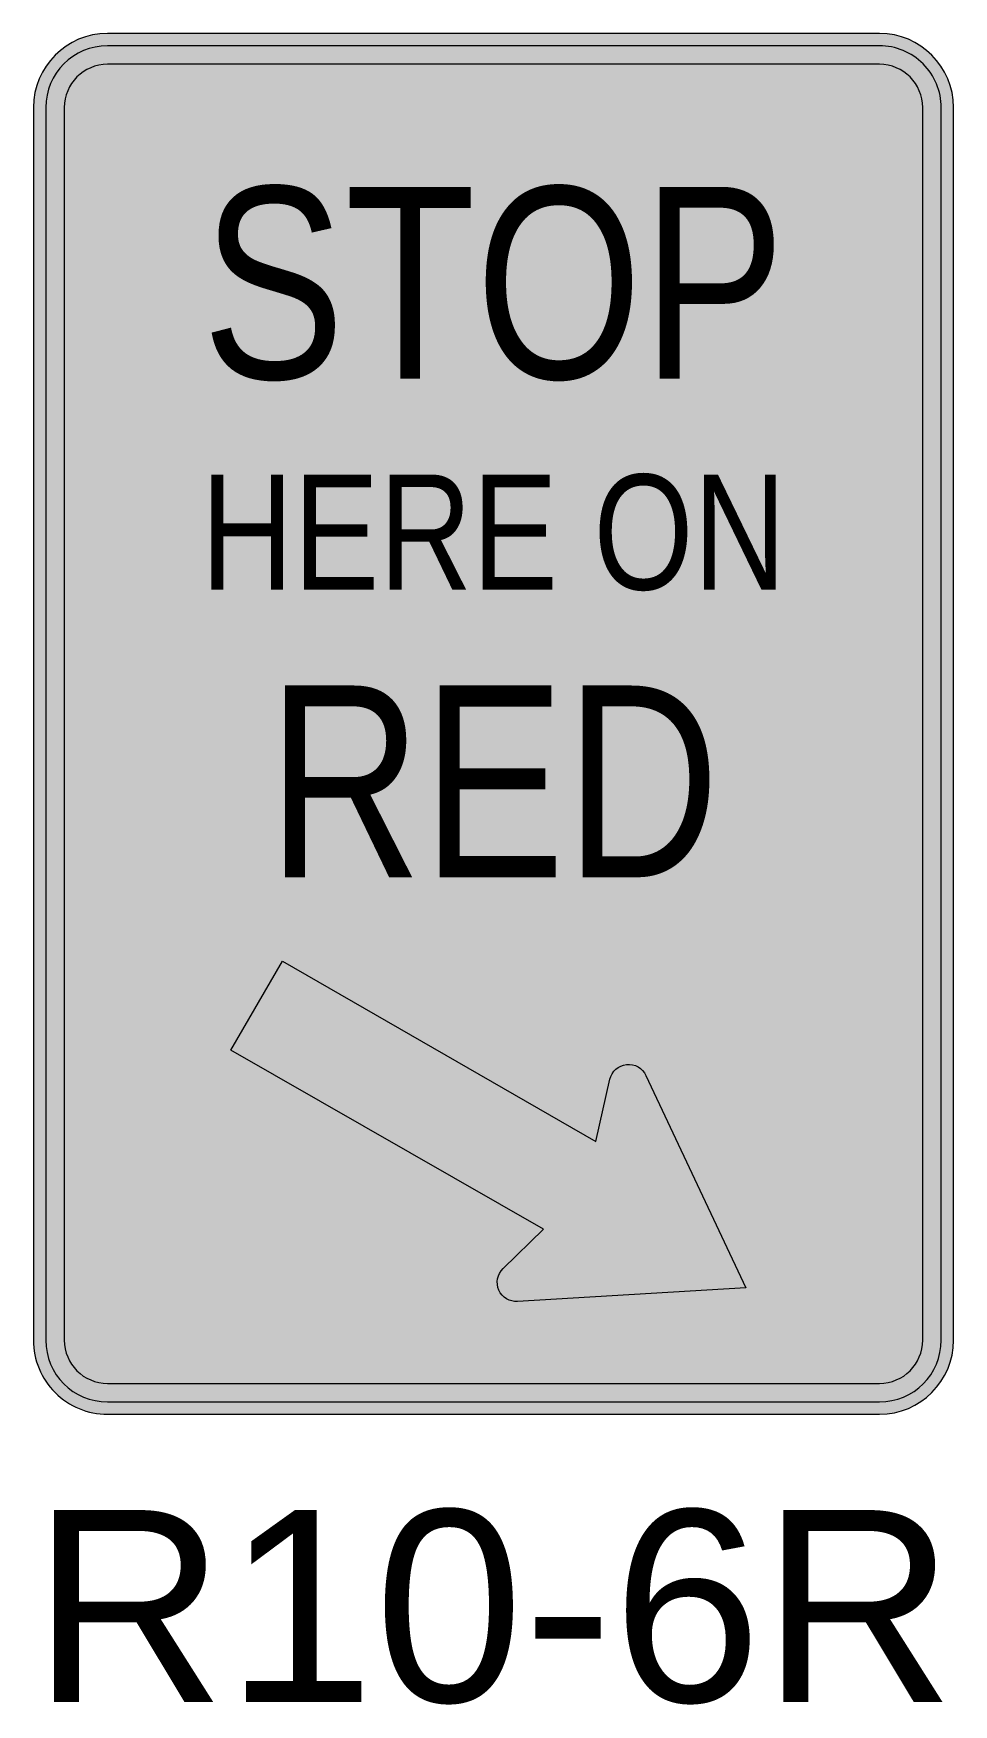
# Model space of a CAD drawing. Extents: x -0.24 to 0.24, y -0.511 to 0.36.
import ezdxf
from ezdxf.enums import TextEntityAlignment as Align

# ---------------------------------------------------------------- set-up
doc = ezdxf.new("R2010")
doc.units = 0
doc.header["$LTSCALE"] = 0.01
doc.header["$MEASUREMENT"] = 0
for name, color, linetype, lineweight in [('C-TRAF-CTRL-MTCD-IDEN', 7, 'Continuous', 20), ('C-TRAF-CTRL-MTCD-PATT-BLCK', 250, 'Continuous', 20), ('C-TRAF-CTRL-MTCD-PATT-WHIT', 255, 'Continuous', 20)]:
    doc.layers.add(name, color=color, linetype=linetype, lineweight=lineweight)
doc.styles.add('COA', font='arial.ttf')

msp = doc.modelspace()

# ---------------------------------------------------------------- hatches: boundary and pattern name
at = {"layer": 'C-TRAF-CTRL-MTCD-PATT-BLCK', "lineweight": 0}
h = msp.add_hatch(color=256, dxfattribs=at)
edge = h.paths.add_edge_path()
edge.add_line((-0.2013706556662658, -0.3535617759289866), (0.2013706556816146, -0.3535617759209199))
edge.add_arc((0.2013706556779783, -0.3213706556545236), 0.03219112026639626, 270.0000000064719, 360.000000006472)
edge.add_line((0.2335617759443746, -0.3213706556508874), (0.2335617759516428, 0.3213706556816247))
edge.add_arc((0.2013706556852641, 0.3213706556779752), 0.03219112026637871, 6.49565424402237e-09, 90.00000000649567)
edge.add_line((0.2013706556816146, 0.3535617759443539), (-0.2013706556662658, 0.3535617759516579))
edge.add_arc((-0.2013706556549529, 0.3213706556929383), 0.03219112025871967, 90.00000002013542, 180.0000000201354)
edge.add_line((-0.2335617759136726, 0.3213706556816254), (-0.2335617759362941, -0.3213706556508866))
edge.add_arc((-0.2013706556622299, -0.3213706556549225), 0.03219112027406412, 179.9999999928167, 269.9999999928167)
edge = h.paths.add_edge_path(flags=16)
edge.add_line((-0.2013706556662658, -0.3439044398455904), (0.2013706556969592, -0.3439044398435711))
edge.add_arc((0.2013706556979582, -0.3213706556498884), 0.02253378419368274, 269.9999999974598, 359.9999999974598)
edge.add_line((0.2239044398916409, -0.3213706556508874), (0.2239044398896428, 0.3213706556969385))
edge.add_arc((0.2013706556959491, 0.3213706556979485), 0.02253378419369367, 359.9999999974317, 449.9999999974318)
edge.add_line((0.2013706556969592, 0.3439044398916422), (-0.2013706556662658, 0.3439044398896183))
edge.add_arc((-0.2013706556519161, 0.3213706557112888), 0.02253378417832952, 90.00000003648626, 180.0000000364863)
edge.add_line((-0.2239044398302457, 0.3213706556969391), (-0.2239044398589452, -0.3213706556508866))
edge.add_arc((-0.2013706556652536, -0.3213706556518988), 0.02253378419369156, 179.9999999974263, 269.9999999974264)
h = msp.add_hatch(color=256, dxfattribs=at)
edge = h.paths.add_edge_path()
edge.add_line((0.02601064062203484, -0.2635619402181661), (-0.1369627493412491, -0.1702392869832678))
edge.add_line((-0.1369627493412491, -0.1702392869832678), (-0.1100961678166321, -0.1237359675135381))
edge.add_line((-0.1100961678166321, -0.1237359675135381), (0.05331909078711394, -0.2178498292252082))
edge.add_line((0.05331909078711394, -0.2178498292252082), (0.06074066851443328, -0.1853289977076987))
edge.add_arc((0.0704900185112629, -0.1875538965007494), 0.01, 25.178405337097217, 167.1446821947002, ccw=False)
edge.add_line((0.07953989314672254, -0.1832995141622114), (0.1316309828715845, -0.2941070989352528))
edge.add_line((0.1316309828715845, -0.2941070989352528), (0.01257244233005814, -0.3012188851663753))
edge.add_arc((0.01197616991727002, -0.291236678035197), 0.009999999999999964, 134.3092065675684, 273.41841695803055, ccw=False)
edge.add_line((0.004990867142854824, -0.2840808730385703), (0.02601064062203484, -0.2635619402181661))
at = {"layer": 'C-TRAF-CTRL-MTCD-PATT-WHIT', "lineweight": 0}
h = msp.add_hatch(color=256, dxfattribs=at)
h.dxf.hatch_style = 1
edge = h.paths.add_edge_path()
edge.add_line((-0.2013706556662658, -0.3600000000000091), (0.2013706556662657, -0.3599999999999922))
edge.add_arc((0.2013706556662658, -0.3213706556662581), 0.03862934433373411, 269.9999999999998, 359.9999999999999)
edge.add_line((0.2399999999999999, -0.3213706556662582), (0.24, 0.3213706556662582))
edge.add_arc((0.2013706556662592, 0.3213706556662648), 0.03862934433374077, 359.9999999999903, 449.9999999999903)
edge.add_line((0.2013706556662658, 0.3600000000000055), (-0.2013706556662658, 0.3599999999999931))
edge.add_arc((-0.2013706556662658, 0.3213706556662589), 0.03862934433373422, 90, 180)
edge.add_line((-0.24, 0.3213706556662589), (-0.24, -0.3213706556662576))
edge.add_arc((-0.2013706556662572, -0.3213706556662662), 0.03862934433374288, 179.9999999999872, 269.9999999999872)

# ---------------------------------------------------------------- linework, layer by layer
at = {"layer": 'C-TRAF-CTRL-MTCD-PATT-BLCK', "lineweight": 0, "flags": 128}
msp.add_lwpolyline([(-0.2013706556662658, -0.3600000000000091), (0.2013706556662657, -0.3599999999999922, 0.414213562373095), (0.2399999999999999, -0.3213706556662582), (0.24, 0.3213706556662582, 0.414213562373095), (0.2013706556662658, 0.3600000000000055), (-0.2013706556662658, 0.3599999999999931, 0.414213562373095), (-0.24, 0.3213706556662589), (-0.24, -0.3213706556662576, 0.414213562373095)], format="xyb", close=True, dxfattribs=at)
at = {"layer": 'C-TRAF-CTRL-MTCD-PATT-BLCK', "lineweight": 0}
for points in [[(-0.2013706556662658, -0.3535617759289866), (0.2013706556816146, -0.3535617759209199, 0.414213562373095), (0.2335617759443746, -0.3213706556508874), (0.2335617759516428, 0.3213706556816247, 0.414213562373095), (0.2013706556816146, 0.3535617759443539), (-0.2013706556662658, 0.3535617759516579, 0.4142135623730951), (-0.2335617759136726, 0.3213706556816254), (-0.2335617759362941, -0.3213706556508866, 0.414213562373095)], [(-0.2013706556662658, -0.3439044398455904), (0.2013706556969592, -0.3439044398435711, 0.414213562373095), (0.2239044398916409, -0.3213706556508874), (0.2239044398896428, 0.3213706556969385, 0.414213562373095), (0.2013706556969592, 0.3439044398916422), (-0.2013706556662658, 0.3439044398896183, 0.4142135623730951), (-0.2239044398302457, 0.3213706556969391), (-0.2239044398589452, -0.3213706556508866, 0.414213562373095)]]:
    msp.add_lwpolyline(points, format="xyb", close=True, dxfattribs=at)
at = {"layer": 'C-TRAF-CTRL-MTCD-PATT-BLCK', "lineweight": 0, "flags": 128}
msp.add_lwpolyline([(0.02601064062203484, -0.2635619402181661), (-0.1369627493412491, -0.1702392869832678), (-0.1100961678166321, -0.1237359675135381), (0.05331909078711394, -0.2178498292252082), (0.06074066851443328, -0.1853289977076987, -0.7130710807808259), (0.07953989314672254, -0.1832995141622114), (0.1316309828715845, -0.2941070989352528), (0.01257244233005813, -0.3012188851663753, -0.6944307651805806), (0.004990867142854824, -0.2840808730385703), (0.02601064062203484, -0.2635619402181661)], format="xyb", dxfattribs=at)

# ---------------------------------------------------------------- texts
at = {"layer": 'C-TRAF-CTRL-MTCD-IDEN', "lineweight": 0, "style": 'COA'}
msp.add_text('R10-6R', height=0.09999999998574781, dxfattribs=at).set_placement((-8.521173149064914e-15, -0.4099653685588214), align=Align.TOP_CENTER)
at = {"layer": 'C-TRAF-CTRL-MTCD-PATT-BLCK', "lineweight": 0, "style": 'COA', "width": 0.8}
for s, height, p in [('STOP', 0.1, (0, 0.23)), ('HERE ON', 0.06, (0, 0.1)), ('RED', 0.1, (0, -0.03))]:
    msp.add_text(s, height=height, dxfattribs=at).set_placement(p, align=Align.MIDDLE_CENTER)

doc.saveas('drawing.dxf')
